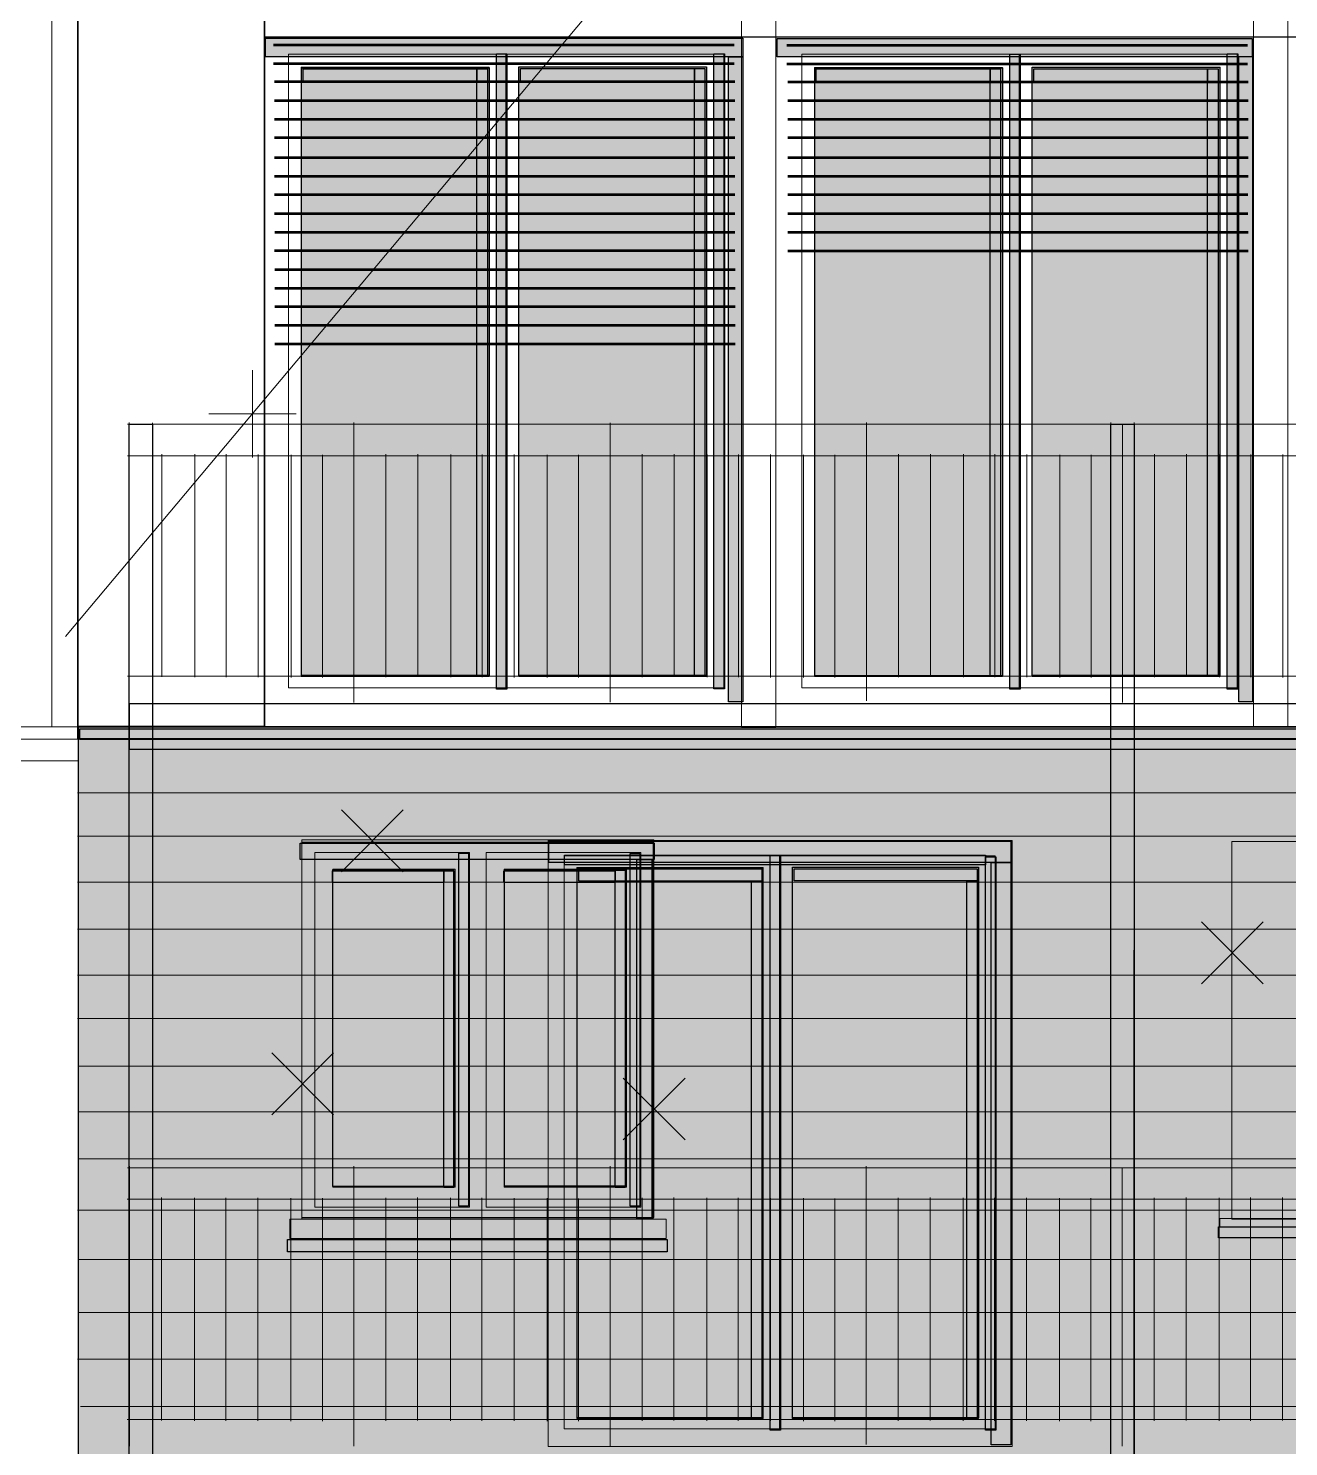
# Model space of a CAD drawing. Header units: millimetres. Extents: x 1 to 41669, y 1850 to 28527.
# Drawn here: x 10852 to 15836, y 15108 to 20716 of the extents above; entities that cross this region are included whole.
import ezdxf

# ---------------------------------------------------------------- set-up
doc = ezdxf.new("R2010")
doc.units = ezdxf.units.MM
doc.header["$LTSCALE"] = 50
for name, color, linetype in [('01_Daemmung_neu', 9, 'Continuous'), ('02_Grundstuecksgrenze', 8, 'Continuous'), ('05_Linien_stark', 7, 'Continuous'), ('06_Linien_fein', 3, 'Continuous')]:
    doc.layers.add(name, color=color, linetype=linetype)

msp = doc.modelspace()

# ---------------------------------------------------------------- hatches: boundary and pattern name
at = {"layer": '01_Daemmung_neu'}
msp.add_hatch(color=7, dxfattribs=at).paths.add_polyline_path([(11049.8, 17953.8), (24526.3, 17953.8), (24526.3, 8595), (11049.8, 8595)])
at = {"layer": '02_Grundstuecksgrenze', "transparency": 33554572}
for points in [[(11789.9, 20676.6), (13677.5, 20676.6), (13677.5, 20603.5), (11789.9, 20603.5)], [(13813.6, 20676.1), (15692.2, 20676.1), (15692.2, 20603), (13813.6, 20603)], [(12703, 20614.7), (12744.6, 20614.7), (12744.6, 18103.4), (12703, 18103.4)], [(13563.2, 20615.1), (13604.8, 20615.1), (13604.8, 18103.9), (13563.2, 18103.9)], [(13621.6, 20603.5), (13677.8, 20603.5), (13677.8, 18053.3), (13621.6, 18053.3)], [(14733, 20614.2), (14774.6, 20614.2), (14774.6, 18102.9), (14733, 18102.9)], [(15593.2, 20614.6), (15634.8, 20614.6), (15634.8, 18103.4), (15593.2, 18103.4)], [(15638.9, 20604.3), (15692.8, 20604.3), (15692.8, 18053.3), (15638.9, 18053.3)], [(11938.3, 20556.3), (12625.7, 20556.3), (12625.7, 20502.7), (11938.3, 20502.7)], [(12625.7, 20556.2), (12667.3, 20556.2), (12667.3, 18154.9), (12625.7, 18154.9)], [(12798.5, 20556.7), (13485.9, 20556.7), (13485.9, 20503.1), (12798.5, 20503.1)], [(13485.9, 20556.6), (13527.5, 20556.6), (13527.5, 18155.3), (13485.9, 18155.3)], [(13968.3, 20555.8), (14655.7, 20555.8), (14655.7, 20502.2), (13968.3, 20502.2)], [(14655.7, 20555.7), (14697.2, 20555.7), (14697.2, 18154.4), (14655.7, 18154.4)], [(14828.5, 20556.2), (15515.8, 20556.2), (15515.8, 20502.6), (14828.5, 20502.6)], [(15515.9, 20556.1), (15557.5, 20556.1), (15557.5, 18154.8), (15515.9, 18154.8)], [(11055.5, 17945.9), (24526.2, 17945.9), (24526.2, 17903.7), (11055.5, 17903.7)], [(12910.5, 17501.6), (14738.1, 17501.6), (14738.1, 17417.8), (12910.5, 17417.8)], [(11927, 17494.5), (13327, 17494.5), (13327, 17429.5), (11927, 17429.5)], [(12554.5, 17455.2), (12593.3, 17455.2), (12593.3, 16058.5), (12554.5, 16058.5)], [(12972.9, 17446.2), (14637.8, 17446.2), (14637.8, 17408.6), (12972.9, 17408.6)], [(13232.1, 17453.9), (13270.9, 17453.9), (13270.9, 16058.5), (13232.1, 16058.5)], [(13785.7, 17445.5), (13826.9, 17445.5), (13826.9, 15173.1), (13785.7, 15173.1)], [(14637.5, 17440.5), (14678.7, 17440.5), (14678.7, 15173.5), (14637.5, 15173.5)], [(12054.4, 17385.3), (12495.7, 17385.3), (12495.7, 17338.6), (12054.4, 17338.6)], [(12495.7, 17385), (12534.5, 17385), (12534.5, 16132.1), (12495.7, 16132.1)], [(12732.1, 17385.3), (13173.3, 17385.3), (13173.3, 17338.6), (12732.1, 17338.6)], [(13028.5, 17392.7), (13752.7, 17392.7), (13752.7, 17344.2), (13028.5, 17344.2)], [(13173.4, 17387.9), (13212.1, 17387.9), (13212.1, 16132.1), (13173.4, 16132.1)], [(13259.1, 17429), (13318.3, 17429), (13318.3, 16008.3), (13259.1, 16008.3)], [(13880.3, 17393.1), (14604.6, 17393.1), (14604.6, 17344.6), (13880.3, 17344.6)], [(14659.4, 17417.8), (14738, 17417.8), (14738, 15114.6), (14659.4, 15114.6)], [(13711.4, 17344.1), (13752.6, 17344.1), (13752.6, 15219.7), (13711.4, 15219.7)], [(14563, 17344.8), (14604.2, 17344.8), (14604.2, 15220.2), (14563, 15220.2)], [(11876.4, 15927.1), (13378.7, 15927.1), (13378.7, 15878.3), (11876.4, 15878.3)], [(15559.5, 15977.1), (16533.6, 15977.1), (16533.6, 15933.9), (15559.5, 15933.9)]]:
    msp.add_hatch(color=7, dxfattribs=at).paths.add_polyline_path(points)
at = {"layer": '02_Grundstuecksgrenze', "transparency": 33554590}
for points in [[(11932.6, 20560.2), (12674.2, 20560.2), (12674.2, 18156.8), (11932.6, 18156.8)], [(12792.1, 20563.4), (13534.6, 20563.4), (13534.6, 18157.4), (12792.1, 18157.4)], [(13962.6, 20559.7), (14704.2, 20559.7), (14704.2, 18156.3), (13962.6, 18156.3)], [(14822.1, 20562.9), (15564.6, 20562.9), (15564.6, 18156.9), (14822.1, 18156.9)], [(12056.3, 17388.9), (12532.9, 17388.9), (12532.9, 16136.2), (12056.3, 16136.2)], [(12735.7, 17390.4), (13212.3, 17390.4), (13212.3, 16137.6), (12735.7, 16137.6)], [(13022.8, 17396.3), (13757.2, 17396.3), (13757.2, 15221.4), (13022.8, 15221.4)], [(13874, 17399.1), (14609.2, 17399.1), (14609.2, 15222), (13874, 15222)]]:
    msp.add_hatch(color=7, dxfattribs=at).paths.add_polyline_path(points)

# ---------------------------------------------------------------- linework, layer by layer
at = {"layer": '01_Daemmung_neu'}
msp.add_lwpolyline([(11049.8, 17953.8), (24526.3, 17953.8), (24526.3, 8595), (11049.8, 8595)], close=True, dxfattribs=at)
at = {"layer": '02_Grundstuecksgrenze'}
for points in [[(11789.9, 20676.6), (13677.5, 20676.6), (13677.5, 20603.5), (11789.9, 20603.5)], [(13813.6, 20676.1), (15692.2, 20676.1), (15692.2, 20603), (13813.6, 20603)], [(12703, 20614.7), (12744.6, 20614.7), (12744.6, 18103.4), (12703, 18103.4)], [(13563.2, 20615.1), (13604.8, 20615.1), (13604.8, 18103.9), (13563.2, 18103.9)], [(13621.6, 20603.5), (13677.8, 20603.5), (13677.8, 18053.3), (13621.6, 18053.3)], [(14733, 20614.2), (14774.6, 20614.2), (14774.6, 18102.9), (14733, 18102.9)], [(15593.2, 20614.6), (15634.8, 20614.6), (15634.8, 18103.4), (15593.2, 18103.4)], [(15638.9, 20604.3), (15692.8, 20604.3), (15692.8, 18053.3), (15638.9, 18053.3)], [(11932.6, 20560.2), (12674.2, 20560.2), (12674.2, 18156.8), (11932.6, 18156.8)], [(11938.3, 20556.3), (12625.7, 20556.3), (12625.7, 20502.7), (11938.3, 20502.7)], [(12625.7, 20556.2), (12667.3, 20556.2), (12667.3, 18154.9), (12625.7, 18154.9)], [(12792.1, 20563.4), (13534.6, 20563.4), (13534.6, 18157.4), (12792.1, 18157.4)], [(12798.5, 20556.7), (13485.9, 20556.7), (13485.9, 20503.1), (12798.5, 20503.1)], [(13485.9, 20556.6), (13527.5, 20556.6), (13527.5, 18155.3), (13485.9, 18155.3)], [(13962.6, 20559.7), (14704.2, 20559.7), (14704.2, 18156.3), (13962.6, 18156.3)], [(13968.3, 20555.8), (14655.7, 20555.8), (14655.7, 20502.2), (13968.3, 20502.2)], [(14655.7, 20555.7), (14697.2, 20555.7), (14697.2, 18154.4), (14655.7, 18154.4)], [(14822.1, 20562.9), (15564.6, 20562.9), (15564.6, 18156.9), (14822.1, 18156.9)], [(14828.5, 20556.2), (15515.8, 20556.2), (15515.8, 20502.6), (14828.5, 20502.6)], [(15515.9, 20556.1), (15557.5, 20556.1), (15557.5, 18154.8), (15515.9, 18154.8)], [(11055.5, 17945.9), (24526.2, 17945.9), (24526.2, 17903.7), (11055.5, 17903.7)], [(12910.5, 17501.6), (14738.1, 17501.6), (14738.1, 17417.8), (12910.5, 17417.8)], [(11927, 17494.5), (13327, 17494.5), (13327, 17429.5), (11927, 17429.5)], [(12554.5, 17455.2), (12593.3, 17455.2), (12593.3, 16058.5), (12554.5, 16058.5)], [(12972.9, 17446.2), (14637.8, 17446.2), (14637.8, 17408.6), (12972.9, 17408.6)], [(13232.1, 17453.9), (13270.9, 17453.9), (13270.9, 16058.5), (13232.1, 16058.5)], [(13785.7, 17445.5), (13826.9, 17445.5), (13826.9, 15173.1), (13785.7, 15173.1)], [(14637.5, 17440.5), (14678.7, 17440.5), (14678.7, 15173.5), (14637.5, 15173.5)], [(12054.4, 17385.3), (12495.7, 17385.3), (12495.7, 17338.6), (12054.4, 17338.6)], [(12056.3, 17388.9), (12532.9, 17388.9), (12532.9, 16136.2), (12056.3, 16136.2)], [(12495.7, 17385), (12534.5, 17385), (12534.5, 16132.1), (12495.7, 16132.1)], [(12732.1, 17385.3), (13173.3, 17385.3), (13173.3, 17338.6), (12732.1, 17338.6)], [(12735.7, 17390.4), (13212.3, 17390.4), (13212.3, 16137.6), (12735.7, 16137.6)], [(13022.8, 17396.3), (13757.2, 17396.3), (13757.2, 15221.4), (13022.8, 15221.4)], [(13028.5, 17392.7), (13752.7, 17392.7), (13752.7, 17344.2), (13028.5, 17344.2)], [(13173.4, 17387.9), (13212.1, 17387.9), (13212.1, 16132.1), (13173.4, 16132.1)], [(13259.1, 17429), (13318.3, 17429), (13318.3, 16008.3), (13259.1, 16008.3)], [(13874, 17399.1), (14609.2, 17399.1), (14609.2, 15222), (13874, 15222)], [(13880.3, 17393.1), (14604.6, 17393.1), (14604.6, 17344.6), (13880.3, 17344.6)], [(14659.4, 17417.8), (14738, 17417.8), (14738, 15114.6), (14659.4, 15114.6)], [(13711.4, 17344.1), (13752.6, 17344.1), (13752.6, 15219.7), (13711.4, 15219.7)], [(14563, 17344.8), (14604.2, 17344.8), (14604.2, 15220.2), (14563, 15220.2)], [(11876.4, 15927.1), (13378.7, 15927.1), (13378.7, 15878.3), (11876.4, 15878.3)], [(15559.5, 15977.1), (16533.6, 15977.1), (16533.6, 15933.9), (15559.5, 15933.9)]]:
    msp.add_lwpolyline(points, close=True, dxfattribs=at)
at = {"layer": '05_Linien_stark', "lineweight": 15}
for p, q in [((11048.5, 4399.2), (11048.5, 26002.1)), ((11244.7, 19150.2), (18941.2, 19150.2)), ((11251.3, 19157), (11251.3, 18050.3)), ((12139.7, 19157), (12139.7, 18050.3)), ((13153.4, 19156.6), (13153.4, 18051.8)), ((14166.7, 19156.8), (14166.7, 18056.8)), ((15179.2, 19150.3), (15179.2, 18050.3)), ((11244.3, 19026.2), (18934.7, 19026.2)), ((11379.9, 19032.8), (11379.9, 18151.5)), ((11510.3, 19031.7), (11510.3, 18150.4)), ((11634.4, 19031.6), (11634.4, 18150.3)), ((11761.3, 19031.3), (11761.3, 18150)), ((11891.6, 19030.2), (11891.6, 18148.9)), ((12015.8, 19030.2), (12015.8, 18148.8)), ((12266.3, 19031.7), (12266.3, 18150.4)), ((12392.6, 19032.6), (12392.6, 18151.3)), ((12523, 19031.5), (12523, 18150.2)), ((12647.1, 19031.4), (12647.1, 18150.1)), ((12773.9, 19031.1), (12773.9, 18149.8)), ((12904.3, 19030), (12904.3, 18148.7)), ((13028.4, 19029.9), (13028.4, 18148.6)), ((13280, 19031.7), (13280, 18150.4)), ((13406.3, 19032.6), (13406.3, 18151.3)), ((13536.7, 19031.5), (13536.7, 18150.2)), ((13660.8, 19031.4), (13660.8, 18150.1)), ((13787.6, 19031.1), (13787.6, 18149.8)), ((13918, 19030), (13918, 18148.7)), ((14042.1, 19029.9), (14042.1, 18148.6)), ((14293.1, 19031.9), (14293.1, 18150.6)), ((14419.4, 19032.8), (14419.4, 18151.5)), ((14549.8, 19031.7), (14549.8, 18150.4)), ((14673.9, 19031.6), (14673.9, 18150.3)), ((14800.7, 19031.3), (14800.7, 18150)), ((14931.1, 19030.2), (14931.1, 18148.9)), ((15055.2, 19030.2), (15055.2, 18148.8)), ((15305.8, 19031.7), (15305.8, 18150.4)), ((15432.1, 19032.6), (15432.1, 18151.3)), ((15562.4, 19031.5), (15562.4, 18150.2)), ((15686.6, 19031.4), (15686.6, 18150.1)), ((15813.4, 19031.1), (15813.4, 18149.8)), ((11244.5, 18155), (18938.4, 18155)), ((11243.7, 16210), (18942.4, 16210)), ((11251.7, 16216.8), (11251.7, 15110)), ((12138.7, 16216.9), (12138.7, 15110.1)), ((13152.4, 16216.5), (13152.4, 15111.7)), ((14165.8, 16216.7), (14165.8, 15116.7)), ((15178.2, 16210.1), (15178.2, 15110.1)), ((11243.3, 16086.1), (18943.1, 16086.1)), ((11378.9, 16092.7), (11378.9, 15211.4)), ((11509.3, 16091.6), (11509.3, 15210.3)), ((11633.4, 16091.5), (11633.4, 15210.2)), ((11760.2, 16091.2), (11760.2, 15209.9)), ((11890.6, 16090.1), (11890.6, 15208.8)), ((12014.7, 16090), (12014.7, 15208.7)), ((12265.3, 16091.6), (12265.3, 15210.3)), ((12391.6, 16092.5), (12391.6, 15211.1)), ((12522, 16091.4), (12522, 15210)), ((12646.1, 16091.3), (12646.1, 15209.9)), ((12772.9, 16091), (12772.9, 15209.7)), ((12903.3, 16089.9), (12903.3, 15208.5)), ((13027.4, 16089.8), (13027.4, 15208.5)), ((13279, 16091.6), (13279, 15210.3)), ((13405.3, 16092.5), (13405.3, 15211.1)), ((13535.7, 16091.4), (13535.7, 15210)), ((13659.8, 16091.3), (13659.8, 15209.9)), ((13786.6, 16091), (13786.6, 15209.7)), ((13917, 16089.9), (13917, 15208.5)), ((14041.1, 16089.8), (14041.1, 15208.5)), ((14292.1, 16091.8), (14292.1, 15210.5)), ((14418.4, 16092.7), (14418.4, 15211.4)), ((14548.8, 16091.6), (14548.8, 15210.3)), ((14672.9, 16091.5), (14672.9, 15210.2)), ((14799.7, 16091.2), (14799.7, 15209.9)), ((14930, 16090.1), (14930, 15208.8)), ((15054.2, 16090), (15054.2, 15208.7)), ((15304.8, 16091.6), (15304.8, 15210.3)), ((15431.1, 16092.5), (15431.1, 15211.1)), ((15561.5, 16091.4), (15561.5, 15210)), ((15685.4, 16092.9), (15685.4, 15211.5)), ((15685.6, 16091.3), (15685.6, 15209.9)), ((15812.2, 16092.6), (15812.2, 15211.2)), ((11243.5, 15214.9), (18938.5, 15214.9))]:
    msp.add_line(p, q, dxfattribs=at)
at = {"layer": '05_Linien_stark', "lineweight": 53}
for p, q in [((13642.9, 20649), (11822.1, 20649)), ((15672.9, 20648.5), (13852.1, 20648.5)), ((13643.7, 20575.2), (11822, 20575.2)), ((15673.7, 20574.7), (13852, 20574.7)), ((13646, 20504.2), (11826, 20504.2)), ((15676, 20503.7), (13856, 20503.7)), ((13646.1, 20429.7), (11826.1, 20429.7)), ((15676.1, 20429.2), (13856.1, 20429.2)), ((13646.1, 20355.9), (11826.1, 20355.9)), ((15676.1, 20355.4), (13856.1, 20355.4)), ((13646, 20283), (11826, 20283)), ((15676, 20282.5), (13855.9, 20282.5)), ((13646, 20204.4), (11826, 20204.4)), ((15676, 20203.9), (13856, 20203.9)), ((13646, 20130.6), (11826, 20130.6)), ((15676, 20130.1), (13856, 20130.1)), ((13645.4, 20057.7), (11825.7, 20057.7)), ((15675.4, 20057.1), (13855.7, 20057.1)), ((13645.4, 19982.4), (11825.7, 19982.4)), ((15675.5, 19981.9), (13855.7, 19981.9)), ((13645.8, 19908.6), (11826.2, 19908.6)), ((15675.8, 19908.1), (13856.2, 19908.1)), ((13646.2, 19835.6), (11826, 19835.6)), ((15676.2, 19835.1), (13856, 19835.1)), ((13646.9, 19761.3), (11827.1, 19761.3)), ((13646.8, 19687.5), (11827.1, 19687.5)), ((13646.7, 19614.5), (11826.9, 19614.5)), ((13646.8, 19541.6), (11827, 19541.6)), ((13646.7, 19467.8), (11827, 19467.8))]:
    msp.add_line(p, q, dxfattribs=at)
at = {"layer": '05_Linien_stark', "lineweight": 25}
for points in [[(11047.7, 24232.4), (11785.3, 24232.4), (11785.3, 17954.9), (11047.7, 17954.9)], [(11047.8, 22316.1), (11785.4, 22316.1), (11785.4, 17954.5), (11047.8, 17954.5)], [(11785.4, 21015.6), (23794.7, 21015.6), (23794.7, 20681.1), (11785.4, 20681.1)], [(11251.4, 19151), (11342.8, 19151), (11342.8, 12279.5), (11251.4, 12279.5)], [(15133.5, 19151.1), (15224.9, 19151.1), (15224.9, 12055.5), (15133.5, 12055.5)], [(11252.6, 18046.1), (18940.8, 18046.1), (18940.8, 17954.6), (11252.6, 17954.6)], [(11047.9, 17953.6), (24531.5, 17953.6), (24531.5, 17905.6), (11047.9, 17905.6)], [(11049.2, 17954.2), (24532.2, 17954.2), (24532.2, 17906.1), (11049.2, 17906.1)], [(11252.1, 17955.3), (18941.1, 17955.3), (18941.1, 17863.9), (11252.1, 17863.9)]]:
    msp.add_lwpolyline(points, close=True, dxfattribs=at)
at = {"layer": '05_Linien_stark', "lineweight": 20}
for points in [[(13672.6, 23461.7), (13808.4, 23461.7), (13808.4, 17952.1), (13672.6, 17952.1)], [(15697.8, 23461.4), (15833.6, 23461.4), (15833.6, 17953.2), (15697.8, 17953.2)], [(11880.4, 20613.8), (12741.9, 20613.8), (12741.9, 18108.4), (11880.4, 18108.4)], [(12740.6, 20614.3), (13602.1, 20614.3), (13602.1, 18108.8), (12740.6, 18108.8)], [(13910.4, 20613.3), (14771.9, 20613.3), (14771.9, 18107.9), (13910.4, 18107.9)], [(14770.6, 20613.8), (15632.1, 20613.8), (15632.1, 18108.3), (14770.6, 18108.3)], [(11931.1, 20561.9), (12674.6, 20561.9), (12674.6, 18153.4), (11931.1, 18153.4)], [(12791.3, 20562.3), (13534.8, 20562.3), (13534.8, 18153.8), (12791.3, 18153.8)], [(13961.1, 20561.4), (14704.6, 20561.4), (14704.6, 18152.9), (13961.1, 18152.9)], [(14821.3, 20561.9), (15564.8, 20561.9), (15564.8, 18153.3), (14821.3, 18153.3)], [(11934.1, 17498.5), (13323.5, 17498.5), (13323.5, 16009.1), (11934.1, 16009.1)], [(12907.2, 17504.9), (14743.4, 17504.9), (14743.4, 15108.6), (12907.2, 15108.6)], [(11985.5, 17457.1), (12597.3, 17457.1), (12597.3, 16054.8), (11985.5, 16054.8)], [(12663.1, 17457.1), (13274.9, 17457.1), (13274.9, 16054.8), (12663.1, 16054.8)], [(12971.2, 17444.3), (13824.2, 17444.3), (13824.2, 15178.1), (12971.2, 15178.1)], [(13823, 17444.7), (14675.9, 17444.7), (14675.9, 15178.5), (13823, 15178.5)], [(12056.3, 17390.7), (12539.6, 17390.7), (12539.6, 16133.4), (12056.3, 16133.4)], [(12733.9, 17390.7), (13217.2, 17390.7), (13217.2, 16133.4), (12733.9, 16133.4)], [(13021.4, 17397.3), (13757.5, 17397.3), (13757.5, 15218.9), (13021.4, 15218.9)], [(13873.2, 17397.7), (14609.3, 17397.7), (14609.3, 15219.3), (13873.2, 15219.3)], [(11886.2, 16007), (13374.9, 16007), (13374.9, 15931), (11886.2, 15931)], [(15564.2, 16010.2), (16526.5, 16010.2), (16526.5, 15977.2), (15564.2, 15977.2)]]:
    msp.add_lwpolyline(points, close=True, dxfattribs=at)
at = {"layer": '05_Linien_stark', "lineweight": 15}
for points in [[(11933.2, 17507.1), (13326.1, 17507.1), (13326.1, 16014.2), (11933.2, 16014.2)], [(15611.9, 17501), (16504.9, 17501), (16504.9, 16008.1), (15611.9, 16008.1)]]:
    msp.add_lwpolyline(points, close=True, dxfattribs=at)
at = {"layer": '06_Linien_fein', "lineweight": 9}
for p, q in [((10998.4, 18310.9), (15804.5, 24038.6)), ((10944.6, 17955.9), (10944.6, 22121)), ((11250.4, 12331.6), (11250.9, 19156.6)), ((15133.1, 12332.1), (15133.6, 19157.2)), ((15224.3, 12332.2), (15224.8, 19157.3)), ((4833.1, 17953.7), (11044.5, 17953.7)), ((4832.3, 17905), (11053.4, 17905)), ((4827, 17819.1), (11050.4, 17819.1)), ((24529.6, 17693.2), (11046, 17693.2)), ((24530, 17521.6), (11046.4, 17521.6)), ((24529.4, 17340.3), (11045.8, 17340.3)), ((24529.6, 17153.6), (11046, 17153.6)), ((24530, 16972.5), (11046.4, 16972.5)), ((24529.4, 16800.7), (11045.8, 16800.7)), ((24534.7, 16612.7), (11051.2, 16612.7)), ((24535.1, 16431.6), (11051.5, 16431.6)), ((24537.2, 16246.6), (11053.6, 16246.6)), ((24529.6, 16042.9), (11046, 16042.9)), ((24534.8, 15848.6), (11051.2, 15848.6)), ((24531.3, 15638.3), (11047.7, 15638.3)), ((24529.6, 15453.6), (11046, 15453.6)), ((24541.8, 15266.3), (11058.2, 15266.3))]:
    msp.add_line(p, q, dxfattribs=at)
at = {"layer": '06_Linien_fein', "lineweight": 5}
for p, q in [((11739.1, 19019.4), (11739.1, 19364.9)), ((11911.8, 19192.1), (11566.4, 19192.1)), ((12334.4, 17381.4), (12090.2, 17625.6)), ((12334.4, 17625.6), (12090.2, 17381.4)), ((15735.5, 16938.4), (15491.2, 17182.7)), ((15735.5, 17182.7), (15491.2, 16938.4)), ((12059.3, 16420.5), (11815.1, 16664.8)), ((12059.3, 16664.8), (11815.1, 16420.5)), ((13449.1, 16320.9), (13204.8, 16565.2)), ((13449.1, 16565.2), (13204.8, 16320.9))]:
    msp.add_line(p, q, dxfattribs=at)
at = {"layer": '06_Linien_fein', "lineweight": 13}
msp.add_line((11342.9, 12331.4), (11343.4, 19156.5), dxfattribs=at)

doc.saveas('drawing.dxf')
